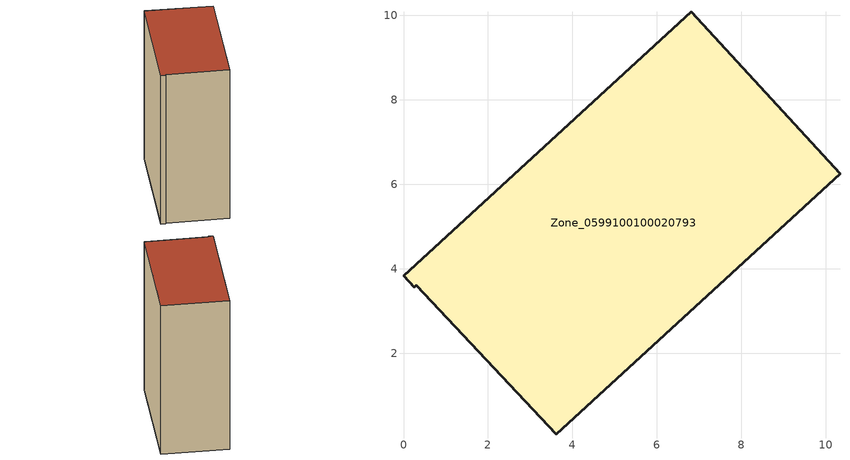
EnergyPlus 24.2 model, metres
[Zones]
Zone_0599100100020793
 floor ground (C_G): 10.34,6.25 3.61,0.08 0.3,3.61 0.25,3.56 0,3.84 6.81,10.09 z3.29
 wall outside (C_F): 10.34,6.25 6.81,10.09 0,3.84 0.25,3.56 0.3,3.61 3.61,0.08 10.34,6.25 z3.29:16.39
 roof outside (C_R): 3.61,0.08 10.34,6.25 6.81,10.09 0,3.84 0.25,3.56 0.3,3.61 z16.39
[BUILDING]
Pand.0599100100020793: North Axis=0; Terrain=City; Loads Convergence Tolerance Value=0.04; Temperature Convergence Tolerance Value=0.4; Solar Distribution=FullExterior; Maximum Number of Warmup Days=25; Minimum Number of Warmup Days=1
[Site:Location]
Rotterdam.The.Hague.AP_ZH_NLD Design_Conditions: Latitude=51.96; Longitude=4.45; Time Zone=1; Elevation=-4.5
[SITE:GROUNDTEMPERATURE:BUILDINGSURFACE]
18, 18, 18, 18, 18, 18, 18, 18, 18, 18, 18, 18
[MATERIAL] Thermal Absorptance=0.9; Solar Absorptance=0.7; Visible Absorptance=0.7
Name | Roughness | Thickness | Conductivity | Density | Specific Heat
G.TI.2015-2018 | MediumSmooth | 0.15 | 0.0428571 | 540 | 1210
F.TI.2015-2018 | Rough | 0.3 | 0.0666667 | 1920 | 840
R.TI.2015-2018 | MediumRough | 0.2 | 0.0333333 | 1500 | 1000
[CONSTRUCTION]
C_G: G.TI.2015-2018
C_F: F.TI.2015-2018
C_R: R.TI.2015-2018
[ZONE]
Zone_0599100100020793: Type=1; Multiplier=1; Ceiling Height=Autocalculate; Volume=Autocalculate; Floor Area=autocalculate; Part of Total Floor Area=Yes
[ZONEINFILTRATION:DESIGNFLOWRATE]
Infil_Zone_0599100100020793: Zone or ZoneList or Space or SpaceList=Zone_0599100100020793; Schedule=AlwaysOn; Design Flow Rate Calculation Method=Flow/Area; Flow Rate per Floor Area=0.0015; Constant Term Coefficient=1; Temperature Term Coefficient=0; Velocity Term Coefficient=0; Velocity Squared Term Coefficient=0
[HVACTEMPLATE:ZONE:IDEALLOADSAIRSYSTEM]
Zone_0599100100020793: Maximum Heating Supply Air Temperature=50; Minimum Cooling Supply Air Temperature=13; Maximum Heating Supply Air Humidity Ratio=0.0156; Minimum Cooling Supply Air Humidity Ratio=0.0077; Heating Limit=NoLimit; Cooling Limit=NoLimit; Dehumidification Control Type=ConstantSensibleHeatRatio; Cooling Sensible Heat Ratio=0.7; Dehumidification Setpoint=60; Humidification Control Type=None; Humidification Setpoint=30; Outdoor Air Method=None; Outdoor Air Flow Rate per Person=0.00944; Outdoor Air Flow Rate per Zone Floor Area=0; Outdoor Air Flow Rate per Zone=0; Demand Controlled Ventilation Type=None; Outdoor Air Economizer Type=NoEconomizer; Heat Recovery Type=None; Sensible Heat Recovery Effectiveness=0.7; Latent Heat Recovery Effectiveness=0.65
[ZONECONTROL:THERMOSTAT]
ThermostatControl_Zone_0599100100020793: Zone or ZoneList=Zone_0599100100020793; Control Type Schedule=DualSetpointControlType; Control 1=Thermostat_Zone_0599100100020793; Temperature Difference Between Cutout And Setpoint=0
[THERMOSTATSETPOINT:DUALSETPOINT]
Thermostat_Zone_0599100100020793: Heating Setpoint Temperature Schedule=HeatingSetpoint_Zone_0599100100020793; Cooling Setpoint Temperature Schedule=CoolingSetpoint_Zone_0599100100020793
[SCHEDULE:COMPACT]
HeatingSetpoint_Zone_0599100100020793: Through: 12/31, For: AllDays, Until: 24:00, 21
CoolingSetpoint_Zone_0599100100020793: Through: 12/31, For: AllDays, Until: 24:00, 24
DualSetpointControlType: Through: 12/31, For: AllDays, Until: 24:00, 4
AlwaysOn: Through: 12/31, For: AllDays, Until: 24:00, 1
